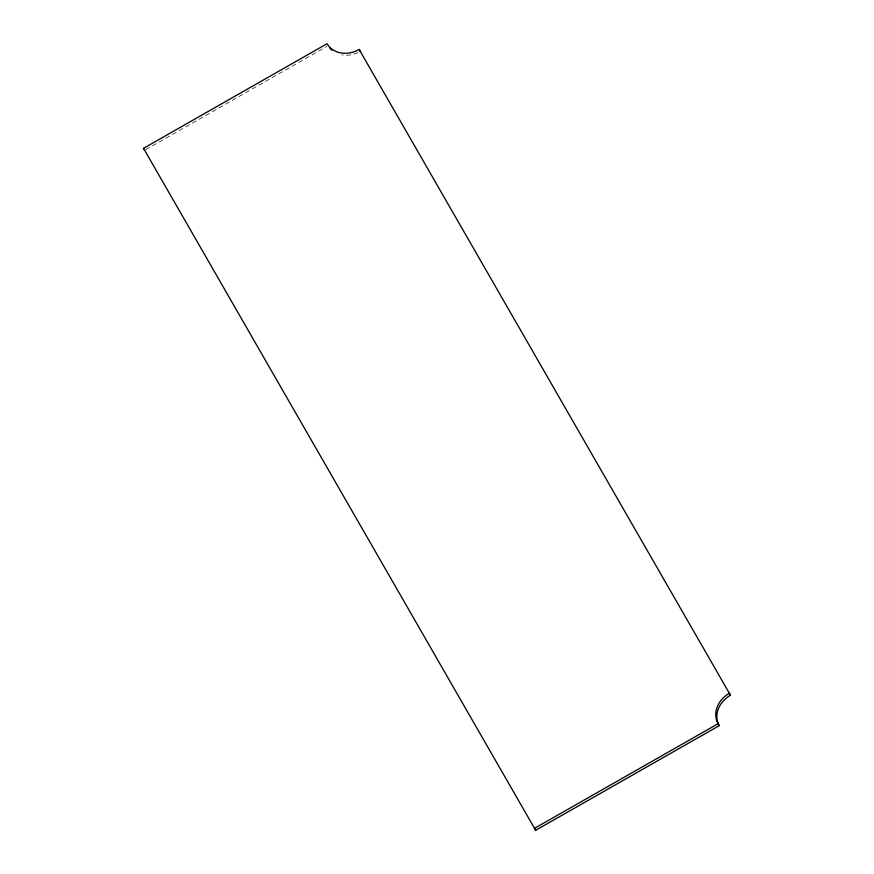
<?xml version="1.0" encoding="UTF-8"?>
<svg xmlns="http://www.w3.org/2000/svg" width="874" height="874" viewBox="0 0 874 874"><rect width="100%" height="100%" fill="white"/><g stroke="black" fill="none" stroke-linecap="round" stroke-linejoin="round"><path stroke-width="0.66" stroke-dasharray="4.37 3.28" d="M145.816 149.629L327.007 46.366M358.122 52.549A24.942 20.878 -29.2 0 1 341.898 54.865"/><path stroke-width="1.31" d="M143.522 148.318L327.084 43.7A24.942 20.878 -29.2 0 0 359.159 49.447L730.478 695.234A24.942 20.878 -29.2 0 0 719.204 725.682L535.653 830.3L143.522 148.318L144.636 150.306M730.478 695.234L729.364 693.246A24.942 20.878 -29.2 0 0 718.1 723.694L534.538 828.312L535.653 830.3M359.159 49.447L360.274 51.435M718.1 723.694L719.204 725.682M331.934 50.222A24.942 20.878 -29.2 0 1 329.487 47.622"/></g></svg>
